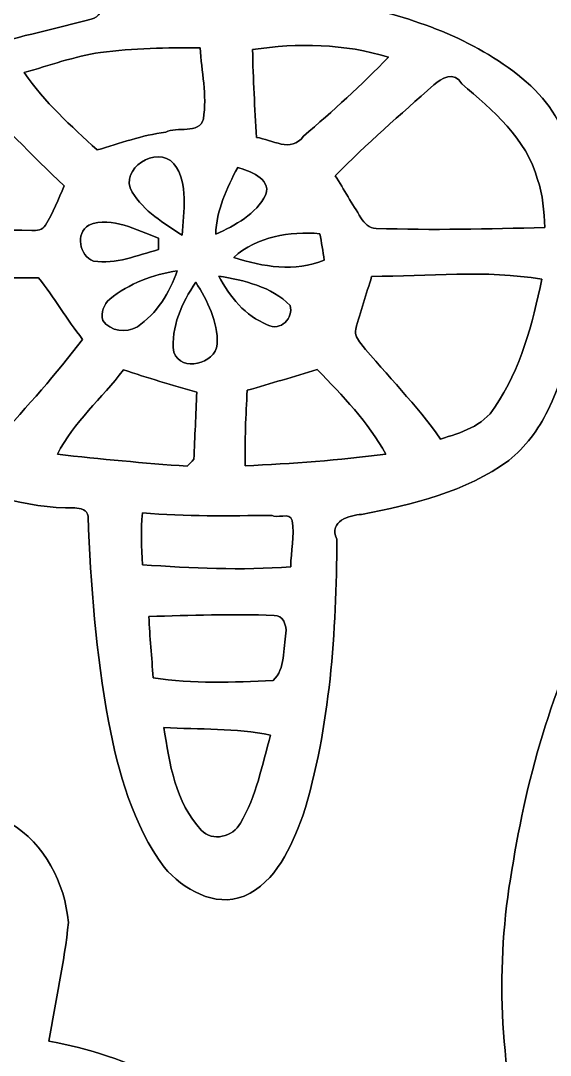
# Model space of a CAD drawing. Header units: centimetres. Extents: x -16.8 to 16.8, y -16.7 to 16.7.
# Drawn here: x 1.02 to 6.68, y -8.95 to 2.1 of the extents above; entities that cross this region are included whole.
import ezdxf

# ---------------------------------------------------------------- set-up
doc = ezdxf.new("R2010")
doc.units = ezdxf.units.CM
doc.header["$MEASUREMENT"] = 0
doc.layers.add('Layer 1', color=7, linetype='Continuous')

msp = doc.modelspace()

# ---------------------------------------------------------------- linework, layer by layer
at = {"layer": 'Layer 1', "color": 7}
for points, knots in [([(-16.77458, 16.66875), (-16.77458, 16.66875), (16.77458, 16.66875), (16.77458, 16.66875), (16.77458, 16.66875), (16.77458, 16.66875), (16.77458, -16.66875), (16.77458, -16.66875), (16.77458, -16.66875), (16.77458, -16.66875), (-16.77458, -16.66875), (-16.77458, -16.66875), (-16.77458, -16.66875), (-16.77458, -16.66875), (-16.77458, 16.66875), (-16.77458, 16.66875), (-16.77458, 16.66875), (-16.77458, 16.66875), (-16.77458, 16.66875), (-16.77458, 16.66875)], [0, 0, 0, 0, 0.16666667, 0.16666667, 0.16666667, 0.16666667, 0.33333333, 0.33333333, 0.33333333, 0.33333333, 0.5, 0.5, 0.5, 0.5, 0.66666667, 0.66666667, 0.66666667, 0.66666667, 1, 1, 1, 1]), ([(2.84692, 7.80697), (2.53224, 7.52193), (2.50578, 7.07355), (2.41229, 6.68655), (2.41229, 6.68655), (2.41759, 6.54861), (2.3054, 6.47594), (2.22074, 6.39374), (2.22074, 6.39374), (2.29341, 6.03038), (2.35126, 5.6642), (2.40136, 5.29731), (2.40136, 5.29731), (2.41371, 4.93818), (2.29835, 4.59246), (2.2479, 4.24004), (2.2479, 4.24004), (2.11843, 3.59481), (2.02494, 2.94323), (1.90253, 2.29694), (1.90253, 2.29694), (1.88948, 2.21933), (1.85596, 2.13395), (1.76953, 2.11667), (1.76953, 2.11667), (1.03187, 1.91064), (0.21837, 1.80799), (-0.39934, 1.31692), (-0.39934, 1.31692), (-1.05445, 0.56621), (-1.25342, -0.55704), (-0.93169, -1.49613), (-0.93169, -1.49613), (-0.51823, -2.47932), (0.5401, -3.11115), (1.59385, -3.10374), (1.59385, -3.10374), (1.64994, -3.1048), (1.73426, -3.1242), (1.73531, -3.1937), (1.73531, -3.1937), (1.76565, -3.92606), (1.81822, -4.66019), (1.95439, -5.38162), (1.95439, -5.38162), (2.06022, -5.92914), (2.21368, -6.48547), (2.54917, -6.9409), (2.54917, -6.9409), (2.75696, -7.17621), (3.08257, -7.37341), (3.40431, -7.24958), (3.40431, -7.24958), (3.74862, -7.09789), (3.90631, -6.7243), (4.0319, -6.39304), (4.0319, -6.39304), (4.32717, -5.43877), (4.3882, -4.43089), (4.39526, -3.43782), (4.39526, -3.43782), (4.30248, -3.23956), (4.53249, -3.18311), (4.65808, -3.17288), (4.65808, -3.17288), (5.20735, -3.06634), (5.7725, -2.93299), (6.23288, -2.59821), (6.23288, -2.59821), (6.40927, -2.45428), (6.54967, -2.26836), (6.64845, -2.0634), (6.64845, -2.0634), (6.90104, -1.53282), (7.02204, -0.94862), (7.06402, -0.36513), (7.06402, -0.36513), (7.05626, 0.24553), (6.95854, 0.90417), (6.51228, 1.36102), (6.51228, 1.36102), (6.02862, 1.8221), (5.38445, 2.07716), (4.74345, 2.2285), (4.74345, 2.2285), (4.62562, 2.27577), (4.38079, 2.23696), (4.36704, 2.42041), (4.36704, 2.42041), (4.20758, 3.29142), (4.06012, 4.1656), (3.9183, 5.03978), (3.9183, 5.03978), (3.931, 5.52838), (4.00826, 6.01557), (3.99521, 6.50593), (3.99521, 6.50593), (3.92324, 6.55461), (3.83081, 6.58812), (3.78813, 6.66785), (3.78813, 6.66785), (3.66324, 7.04815), (3.59092, 7.48065), (3.28683, 7.76676), (3.28683, 7.76676), (3.17676, 7.88035), (2.96686, 7.92939), (2.84692, 7.80697), (2.84692, 7.80697), (2.84692, 7.80697), (2.84692, 7.80697), (2.84692, 7.80697)], [0, 0, 0, 0, 0.03448276, 0.03448276, 0.03448276, 0.03448276, 0.06896552, 0.06896552, 0.06896552, 0.06896552, 0.10344828, 0.10344828, 0.10344828, 0.10344828, 0.13793103, 0.13793103, 0.13793103, 0.13793103, 0.17241379, 0.17241379, 0.17241379, 0.17241379, 0.20689655, 0.20689655, 0.20689655, 0.20689655, 0.24137931, 0.24137931, 0.24137931, 0.24137931, 0.27586207, 0.27586207, 0.27586207, 0.27586207, 0.31034483, 0.31034483, 0.31034483, 0.31034483, 0.34482759, 0.34482759, 0.34482759, 0.34482759, 0.37931034, 0.37931034, 0.37931034, 0.37931034, 0.4137931, 0.4137931, 0.4137931, 0.4137931, 0.44827586, 0.44827586, 0.44827586, 0.44827586, 0.48275862, 0.48275862, 0.48275862, 0.48275862, 0.51724138, 0.51724138, 0.51724138, 0.51724138, 0.55172414, 0.55172414, 0.55172414, 0.55172414, 0.5862069, 0.5862069, 0.5862069, 0.5862069, 0.62068966, 0.62068966, 0.62068966, 0.62068966, 0.65517241, 0.65517241, 0.65517241, 0.65517241, 0.68965517, 0.68965517, 0.68965517, 0.68965517, 0.72413793, 0.72413793, 0.72413793, 0.72413793, 0.75862069, 0.75862069, 0.75862069, 0.75862069, 0.79310345, 0.79310345, 0.79310345, 0.79310345, 0.82758621, 0.82758621, 0.82758621, 0.82758621, 0.86206897, 0.86206897, 0.86206897, 0.86206897, 0.89655172, 0.89655172, 0.89655172, 0.89655172, 0.93103448, 0.93103448, 0.93103448, 0.93103448, 1, 1, 1, 1]), ([(1.8669, 1.7586), (2.22003, 1.8034), (2.57704, 1.81187), (2.93299, 1.80975), (2.93299, 1.80975), (2.94816, 1.55857), (3.00955, 1.30175), (2.96792, 1.05093), (2.96792, 1.05093), (2.92594, 0.8823), (2.68005, 0.97226), (2.56575, 0.90734), (2.56575, 0.90734), (2.31316, 0.8763), (2.07504, 0.78916), (1.83268, 0.71861), (1.83268, 0.71861), (1.55399, 0.97508), (1.26647, 1.22908), (1.05375, 1.54517), (1.05375, 1.54517), (1.32362, 1.61996), (1.58856, 1.71803), (1.8669, 1.7586)], [0, 0, 0, 0, 0.14285714, 0.14285714, 0.14285714, 0.14285714, 0.28571429, 0.28571429, 0.28571429, 0.28571429, 0.42857143, 0.42857143, 0.42857143, 0.42857143, 0.57142857, 0.57142857, 0.57142857, 0.57142857, 0.71428571, 0.71428571, 0.71428571, 0.71428571, 1, 1, 1, 1]), ([(3.49391, 1.78929), (3.97581, 1.86549), (4.47922, 1.85208), (4.94736, 1.70956), (4.94736, 1.70956), (4.65808, 1.41393), (4.35434, 1.13136), (4.03684, 0.86607), (4.03684, 0.86607), (3.90913, 0.68086), (3.69958, 0.8315), (3.53695, 0.85125), (3.53695, 0.85125), (3.51684, 1.16381), (3.50026, 1.47638), (3.49391, 1.78929)], [0, 0, 0, 0, 0.2, 0.2, 0.2, 0.2, 0.4, 0.4, 0.4, 0.4, 0.6, 0.6, 0.6, 0.6, 1, 1, 1, 1]), ([(5.43066, 1.41252), (5.50898, 1.48449), (5.65256, 1.56528), (5.72911, 1.42487), (5.72911, 1.42487), (6.06002, 1.14512), (6.41985, 0.83926), (6.54015, 0.40393), (6.54015, 0.40393), (6.59941, 0.23918), (6.60682, 0.06279), (6.61741, -0.11077), (6.61741, -0.11077), (6.01627, -0.12453), (5.41479, -0.14005), (4.81436, -0.11924), (4.81436, -0.11924), (4.73992, -0.12312), (4.68877, -0.06209), (4.65243, -0.00635), (4.65243, -0.00635), (4.55789, 0.14217), (4.47111, 0.29457), (4.37762, 0.44344), (4.37762, 0.44344), (4.7117, 0.78458), (5.07365, 1.09643), (5.43066, 1.41252)], [0, 0, 0, 0, 0.125, 0.125, 0.125, 0.125, 0.25, 0.25, 0.25, 0.25, 0.375, 0.375, 0.375, 0.375, 0.5, 0.5, 0.5, 0.5, 0.625, 0.625, 0.625, 0.625, 0.75, 0.75, 0.75, 0.75, 1, 1, 1, 1]), ([(-0.1972, 0.93768), (0.00141, 1.10843), (0.23389, 1.23613), (0.47166, 1.34408), (0.47166, 1.34408), (0.81068, 1.01036), (1.13101, 0.65758), (1.48096, 0.33443), (1.48096, 0.33443), (1.41711, 0.19368), (1.36525, 0.04551), (1.27988, -0.08431), (1.27988, -0.08431), (1.2506, -0.13511), (1.18745, -0.14464), (1.13418, -0.14288), (1.13418, -0.14288), (0.56586, -0.12594), (-0.00247, -0.12206), (-0.57079, -0.121), (-0.57079, -0.121), (-0.54293, 0.25506), (-0.44485, 0.64382), (-0.1972, 0.93768)], [0, 0, 0, 0, 0.14285714, 0.14285714, 0.14285714, 0.14285714, 0.28571429, 0.28571429, 0.28571429, 0.28571429, 0.42857143, 0.42857143, 0.42857143, 0.42857143, 0.57142857, 0.57142857, 0.57142857, 0.57142857, 0.71428571, 0.71428571, 0.71428571, 0.71428571, 1, 1, 1, 1]), ([(2.20698, 0.26776), (2.05987, 0.514), (2.47297, 0.77823), (2.65254, 0.5715), (2.65254, 0.5715), (2.81869, 0.35807), (2.75026, 0.05997), (2.74285, -0.19297), (2.74285, -0.19297), (2.54635, -0.06526), (2.33221, 0.06491), (2.20698, 0.26776)], [0, 0, 0, 0, 0.25, 0.25, 0.25, 0.25, 0.5, 0.5, 0.5, 0.5, 1, 1, 1, 1]), ([(3.33481, 0.53128), (3.45193, 0.49883), (3.69394, 0.41628), (3.63643, 0.24342), (3.63643, 0.24342), (3.53272, 0.03281), (3.30659, -0.08643), (3.10092, -0.18098), (3.10092, -0.18098), (3.10515, 0.07479), (3.21945, 0.30939), (3.33481, 0.53128)], [0, 0, 0, 0, 0.25, 0.25, 0.25, 0.25, 0.5, 0.5, 0.5, 0.5, 1, 1, 1, 1]), ([(1.74378, -0.08467), (2.0006, 0.01834), (2.24896, -0.14393), (2.48814, -0.2219), (2.48814, -0.2219), (2.48814, -0.25294), (2.48849, -0.31503), (2.48849, -0.34608), (2.48849, -0.34608), (2.26201, -0.40711), (2.03306, -0.50377), (1.79388, -0.46884), (1.79388, -0.46884), (1.64324, -0.41134), (1.59632, -0.17145), (1.74378, -0.08467)], [0, 0, 0, 0, 0.2, 0.2, 0.2, 0.2, 0.4, 0.4, 0.4, 0.4, 0.6, 0.6, 0.6, 0.6, 1, 1, 1, 1]), ([(8.39858, -0.70944), (8.22219, -1.24072), (8.51323, -1.74554), (8.59931, -2.26025), (8.59931, -2.26025), (8.02287, -2.72486), (7.58719, -3.34045), (7.22771, -3.9818), (7.22771, -3.9818), (6.73065, -4.91031), (6.42937, -5.93408), (6.26533, -6.97195), (6.26533, -6.97195), (6.08718, -7.98795), (6.13445, -9.04311), (6.39339, -10.04111), (6.39339, -10.04111), (6.9342, -12.11968), (8.29874, -13.87722), (9.84321, -15.3229), (9.84321, -15.3229), (9.99314, -15.2721), (10.08345, -15.12923), (10.18752, -15.02022), (10.18752, -15.02022), (11.48609, -13.52479), (12.48586, -11.73057), (12.87709, -9.77688), (12.87709, -9.77688), (13.13603, -8.53828), (13.07077, -7.24535), (12.78361, -6.01804), (12.78361, -6.01804), (12.62839, -5.31848), (12.33382, -4.65808), (11.97187, -4.04248), (11.97187, -4.04248), (11.57887, -3.36656), (11.03312, -2.79717), (10.45104, -2.28141), (10.45104, -2.28141), (10.49867, -1.74554), (10.7061, -1.18498), (10.48314, -0.66252), (10.48314, -0.66252), (10.37872, -0.3496), (10.13389, -0.07126), (9.80299, -0.00282), (9.80299, -0.00282), (9.2643, 0.07338), (8.57215, -0.13264), (8.39858, -0.70944), (8.39858, -0.70944), (8.39858, -0.70944), (8.39858, -0.70944), (8.39858, -0.70944)], [0, 0, 0, 0, 0.06666667, 0.06666667, 0.06666667, 0.06666667, 0.13333333, 0.13333333, 0.13333333, 0.13333333, 0.2, 0.2, 0.2, 0.2, 0.26666667, 0.26666667, 0.26666667, 0.26666667, 0.33333333, 0.33333333, 0.33333333, 0.33333333, 0.4, 0.4, 0.4, 0.4, 0.46666667, 0.46666667, 0.46666667, 0.46666667, 0.53333333, 0.53333333, 0.53333333, 0.53333333, 0.6, 0.6, 0.6, 0.6, 0.66666667, 0.66666667, 0.66666667, 0.66666667, 0.73333333, 0.73333333, 0.73333333, 0.73333333, 0.8, 0.8, 0.8, 0.8, 0.86666667, 0.86666667, 0.86666667, 0.86666667, 1, 1, 1, 1]), ([(3.29248, -0.42827), (3.54224, -0.20708), (3.89079, -0.14923), (4.21358, -0.17568), (4.21358, -0.17568), (4.22981, -0.26988), (4.24533, -0.36477), (4.26014, -0.45967), (4.26014, -0.45967), (3.94723, -0.58314), (3.60398, -0.5334), (3.29248, -0.42827)], [0, 0, 0, 0, 0.25, 0.25, 0.25, 0.25, 0.5, 0.5, 0.5, 0.5, 1, 1, 1, 1]), ([(-0.56198, -0.64876), (0.02681, -0.64382), (0.61701, -0.64417), (1.20544, -0.64664), (1.20544, -0.64664), (1.37583, -0.85443), (1.50918, -1.09291), (1.67711, -1.30422), (1.67711, -1.30422), (1.39735, -1.67464), (1.08232, -2.01718), (0.77646, -2.36573), (0.77646, -2.36573), (0.44485, -2.29306), (0.12171, -2.12584), (-0.09208, -1.85808), (-0.09208, -1.85808), (-0.33196, -1.49331), (-0.47413, -1.07386), (-0.56198, -0.64876)], [0, 0, 0, 0, 0.16666667, 0.16666667, 0.16666667, 0.16666667, 0.33333333, 0.33333333, 0.33333333, 0.33333333, 0.5, 0.5, 0.5, 0.5, 0.66666667, 0.66666667, 0.66666667, 0.66666667, 1, 1, 1, 1]), ([(1.96674, -0.87348), (2.17452, -0.70697), (2.42958, -0.61383), (2.68958, -0.57079), (2.68958, -0.57079), (2.60879, -0.80292), (2.4698, -1.03117), (2.26236, -1.16911), (2.26236, -1.16911), (2.14418, -1.24178), (1.97273, -1.21885), (1.89336, -1.10137), (1.89336, -1.10137), (1.87219, -1.01918), (1.90359, -0.92851), (1.96674, -0.87348)], [0, 0, 0, 0, 0.2, 0.2, 0.2, 0.2, 0.4, 0.4, 0.4, 0.4, 0.6, 0.6, 0.6, 0.6, 1, 1, 1, 1]), ([(3.13373, -0.6283), (3.40536, -0.67451), (3.69429, -0.73978), (3.89537, -0.94298), (3.89537, -0.94298), (3.93277, -1.07386), (3.79589, -1.22555), (3.6509, -1.14723), (3.6509, -1.14723), (3.41983, -1.05622), (3.24591, -0.84808), (3.13373, -0.6283)], [0, 0, 0, 0, 0.25, 0.25, 0.25, 0.25, 0.5, 0.5, 0.5, 0.5, 1, 1, 1, 1]), ([(4.76638, -0.63147), (5.36998, -0.63112), (5.98558, -0.56021), (6.58424, -0.66181), (6.58424, -0.66181), (6.4897, -1.13877), (6.35847, -1.6196), (6.08471, -2.02777), (6.08471, -2.02777), (5.95877, -2.23203), (5.71782, -2.30082), (5.50404, -2.36855), (5.50404, -2.36855), (5.24898, -2.00343), (4.92866, -1.69157), (4.64961, -1.34655), (4.64961, -1.34655), (4.61998, -1.30281), (4.57941, -1.25307), (4.59705, -1.19698), (4.59705, -1.19698), (4.64467, -1.00612), (4.71276, -0.82056), (4.76638, -0.63147)], [0, 0, 0, 0, 0.14285714, 0.14285714, 0.14285714, 0.14285714, 0.28571429, 0.28571429, 0.28571429, 0.28571429, 0.42857143, 0.42857143, 0.42857143, 0.42857143, 0.57142857, 0.57142857, 0.57142857, 0.57142857, 0.71428571, 0.71428571, 0.71428571, 0.71428571, 1, 1, 1, 1]), ([(2.88607, -0.69391), (3.01166, -0.89218), (3.12561, -1.11337), (3.11609, -1.35467), (3.11609, -1.35467), (3.09421, -1.56845), (2.73262, -1.65947), (2.65112, -1.44145), (2.65112, -1.44145), (2.61832, -1.17228), (2.73932, -0.91264), (2.88607, -0.69391)], [0, 0, 0, 0, 0.25, 0.25, 0.25, 0.25, 0.5, 0.5, 0.5, 0.5, 1, 1, 1, 1]), ([(2.11279, -1.62948), (2.37243, -1.7145), (2.63349, -1.79388), (2.89666, -1.86796), (2.89666, -1.86796), (2.88819, -2.10679), (2.8769, -2.34562), (2.86738, -2.5848), (2.86738, -2.5848), (2.84339, -2.6095), (2.81975, -2.63454), (2.79647, -2.65959), (2.79647, -2.65959), (2.33292, -2.6229), (1.86937, -2.58727), (1.40829, -2.52871), (1.40829, -2.52871), (1.58256, -2.18687), (1.8856, -1.93428), (2.11279, -1.62948)], [0, 0, 0, 0, 0.16666667, 0.16666667, 0.16666667, 0.16666667, 0.33333333, 0.33333333, 0.33333333, 0.33333333, 0.5, 0.5, 0.5, 0.5, 0.66666667, 0.66666667, 0.66666667, 0.66666667, 1, 1, 1, 1]), ([(3.43747, -1.8482), (3.68688, -1.77412), (3.937, -1.70356), (4.18571, -1.62701), (4.18571, -1.62701), (4.45523, -1.905), (4.72969, -2.18828), (4.91878, -2.52977), (4.91878, -2.52977), (4.41925, -2.59539), (3.91619, -2.63066), (3.41312, -2.65501), (3.41312, -2.65501), (3.41277, -2.38548), (3.41983, -2.11667), (3.43747, -1.8482)], [0, 0, 0, 0, 0.2, 0.2, 0.2, 0.2, 0.4, 0.4, 0.4, 0.4, 0.6, 0.6, 0.6, 0.6, 1, 1, 1, 1]), ([(2.31846, -3.15736), (2.77883, -3.19793), (3.24097, -3.1877), (3.70276, -3.18382), (3.70276, -3.18382), (3.7398, -3.22263), (3.90066, -3.1436), (3.91689, -3.23921), (3.91689, -3.23921), (3.94476, -3.40219), (3.90172, -3.56729), (3.90313, -3.73168), (3.90313, -3.73168), (3.37432, -3.77437), (2.84445, -3.74685), (2.31634, -3.71052), (2.31634, -3.71052), (2.31105, -3.52566), (2.29447, -3.34116), (2.31846, -3.15736)], [0, 0, 0, 0, 0.16666667, 0.16666667, 0.16666667, 0.16666667, 0.33333333, 0.33333333, 0.33333333, 0.33333333, 0.5, 0.5, 0.5, 0.5, 0.66666667, 0.66666667, 0.66666667, 0.66666667, 1, 1, 1, 1]), ([(2.38548, -4.26367), (2.83104, -4.25168), (3.27731, -4.23263), (3.72322, -4.25238), (3.72322, -4.25238), (3.82023, -4.24603), (3.8608, -4.36139), (3.85057, -4.44147), (3.85057, -4.44147), (3.82199, -4.60516), (3.84634, -4.82247), (3.71334, -4.94771), (3.71334, -4.94771), (3.28718, -4.9657), (2.85468, -4.98404), (2.43205, -4.91666), (2.43205, -4.91666), (2.41582, -4.699), (2.39536, -4.48169), (2.38548, -4.26367)], [0, 0, 0, 0, 0.16666667, 0.16666667, 0.16666667, 0.16666667, 0.33333333, 0.33333333, 0.33333333, 0.33333333, 0.5, 0.5, 0.5, 0.5, 0.66666667, 0.66666667, 0.66666667, 0.66666667, 1, 1, 1, 1]), ([(2.54706, -5.4483), (2.92629, -5.47088), (3.31223, -5.45536), (3.68688, -5.52944), (3.68688, -5.52944), (3.59445, -5.84659), (3.5373, -6.18314), (3.36338, -6.46924), (3.36338, -6.46924), (3.28859, -6.6167), (3.06211, -6.67279), (2.94605, -6.54438), (2.94605, -6.54438), (2.66982, -6.24734), (2.6035, -5.83353), (2.54706, -5.4483)], [0, 0, 0, 0, 0.2, 0.2, 0.2, 0.2, 0.4, 0.4, 0.4, 0.4, 0.6, 0.6, 0.6, 0.6, 1, 1, 1, 1]), ([(-0.37606, -6.35882), (-0.74295, -6.49323), (-0.94686, -6.87458), (-1.06186, -7.2263), (-1.06186, -7.2263), (-1.17263, -7.73677), (-1.03646, -8.26029), (-1.03399, -8.77535), (-1.03399, -8.77535), (-1.67922, -8.92422), (-2.32163, -9.13377), (-2.87373, -9.50983), (-2.87373, -9.50983), (-3.72181, -10.03476), (-4.28625, -10.98268), (-4.35469, -11.97645), (-4.35469, -11.97645), (-4.38256, -12.7314), (-4.27496, -13.50222), (-3.96134, -14.19401), (-3.96134, -14.19401), (-3.72463, -14.66921), (-3.3976, -15.10206), (-2.98027, -15.43297), (-2.98027, -15.43297), (-2.33927, -15.94485), (-1.54693, -16.22884), (-0.74683, -16.37065), (-0.74683, -16.37065), (0.0254, -16.50118), (0.81703, -16.44191), (1.58327, -16.29974), (1.58327, -16.29974), (2.45286, -16.12194), (3.29777, -15.71343), (3.88444, -15.03327), (3.88444, -15.03327), (4.41043, -14.44696), (4.66337, -13.6652), (4.74027, -12.89332), (4.74027, -12.89332), (4.76144, -12.39167), (4.75968, -11.87591), (4.58682, -11.39825), (4.58682, -11.39825), (4.3875, -10.84192), (4.0513, -10.3311), (3.60221, -9.94516), (3.60221, -9.94516), (2.96616, -9.36061), (2.17064, -8.94539), (1.31621, -8.79792), (1.31621, -8.79792), (1.38677, -8.37565), (1.48343, -7.9569), (1.52576, -7.5311), (1.52576, -7.5311), (1.48802, -7.11271), (1.27423, -6.6862), (0.90135, -6.471), (0.90135, -6.471), (0.52564, -6.23111), (0.03845, -6.21841), (-0.37606, -6.35882)], [0, 0, 0, 0, 0.05882353, 0.05882353, 0.05882353, 0.05882353, 0.11764706, 0.11764706, 0.11764706, 0.11764706, 0.17647059, 0.17647059, 0.17647059, 0.17647059, 0.23529412, 0.23529412, 0.23529412, 0.23529412, 0.29411765, 0.29411765, 0.29411765, 0.29411765, 0.35294118, 0.35294118, 0.35294118, 0.35294118, 0.41176471, 0.41176471, 0.41176471, 0.41176471, 0.47058824, 0.47058824, 0.47058824, 0.47058824, 0.52941176, 0.52941176, 0.52941176, 0.52941176, 0.58823529, 0.58823529, 0.58823529, 0.58823529, 0.64705882, 0.64705882, 0.64705882, 0.64705882, 0.70588235, 0.70588235, 0.70588235, 0.70588235, 0.76470588, 0.76470588, 0.76470588, 0.76470588, 0.82352941, 0.82352941, 0.82352941, 0.82352941, 0.88235294, 0.88235294, 0.88235294, 0.88235294, 1, 1, 1, 1])]:
    msp.add_open_spline(points, degree=3, knots=knots, dxfattribs=at)
at = {"layer": 'Layer 1', "color": 251}
for points, knots in [([(2.84692, 7.80697), (2.96686, 7.92939), (3.17676, 7.88035), (3.28683, 7.76676), (3.28683, 7.76676), (3.59092, 7.48065), (3.66324, 7.04815), (3.78813, 6.66785), (3.78813, 6.66785), (3.83081, 6.58812), (3.92324, 6.55461), (3.99521, 6.50593), (3.99521, 6.50593), (4.00826, 6.01557), (3.931, 5.52838), (3.9183, 5.03978), (3.9183, 5.03978), (4.06012, 4.1656), (4.20758, 3.29142), (4.36704, 2.42041), (4.36704, 2.42041), (4.38079, 2.23696), (4.62562, 2.27577), (4.74345, 2.2285), (4.74345, 2.2285), (5.38445, 2.07716), (6.02862, 1.8221), (6.51228, 1.36102), (6.51228, 1.36102), (6.95854, 0.90417), (7.05626, 0.24553), (7.06402, -0.36513), (7.06402, -0.36513), (7.02204, -0.94862), (6.90104, -1.53282), (6.64845, -2.0634), (6.64845, -2.0634), (6.54967, -2.26836), (6.40927, -2.45428), (6.23288, -2.59821), (6.23288, -2.59821), (5.7725, -2.93299), (5.20735, -3.06634), (4.65808, -3.17288), (4.65808, -3.17288), (4.53249, -3.18311), (4.30248, -3.23956), (4.39526, -3.43782), (4.39526, -3.43782), (4.3882, -4.43089), (4.32717, -5.43877), (4.0319, -6.39304), (4.0319, -6.39304), (3.90631, -6.7243), (3.74862, -7.09789), (3.40431, -7.24958), (3.40431, -7.24958), (3.08257, -7.37341), (2.75696, -7.17621), (2.54917, -6.9409), (2.54917, -6.9409), (2.21368, -6.48547), (2.06022, -5.92914), (1.95439, -5.38162), (1.95439, -5.38162), (1.81822, -4.66019), (1.76565, -3.92606), (1.73531, -3.1937), (1.73531, -3.1937), (1.73426, -3.1242), (1.64994, -3.1048), (1.59385, -3.10374), (1.59385, -3.10374), (0.5401, -3.11115), (-0.51823, -2.47932), (-0.93169, -1.49613), (-0.93169, -1.49613), (-1.25342, -0.55704), (-1.05445, 0.56621), (-0.39934, 1.31692), (-0.39934, 1.31692), (0.21837, 1.80799), (1.03187, 1.91064), (1.76953, 2.11667), (1.76953, 2.11667), (1.85596, 2.13395), (1.88948, 2.21933), (1.90253, 2.29694), (1.90253, 2.29694), (2.02494, 2.94323), (2.11843, 3.59481), (2.2479, 4.24004), (2.2479, 4.24004), (2.29835, 4.59246), (2.41371, 4.93818), (2.40136, 5.29731), (2.40136, 5.29731), (2.35126, 5.6642), (2.29341, 6.03038), (2.22074, 6.39374), (2.22074, 6.39374), (2.3054, 6.47594), (2.41759, 6.54861), (2.41229, 6.68655), (2.41229, 6.68655), (2.50578, 7.07355), (2.53224, 7.52193), (2.84692, 7.80697), (2.84692, 7.80697), (2.84692, 7.80697), (2.84692, 7.80697), (2.84692, 7.80697)], [0, 0, 0, 0, 0.03448276, 0.03448276, 0.03448276, 0.03448276, 0.06896552, 0.06896552, 0.06896552, 0.06896552, 0.10344828, 0.10344828, 0.10344828, 0.10344828, 0.13793103, 0.13793103, 0.13793103, 0.13793103, 0.17241379, 0.17241379, 0.17241379, 0.17241379, 0.20689655, 0.20689655, 0.20689655, 0.20689655, 0.24137931, 0.24137931, 0.24137931, 0.24137931, 0.27586207, 0.27586207, 0.27586207, 0.27586207, 0.31034483, 0.31034483, 0.31034483, 0.31034483, 0.34482759, 0.34482759, 0.34482759, 0.34482759, 0.37931034, 0.37931034, 0.37931034, 0.37931034, 0.4137931, 0.4137931, 0.4137931, 0.4137931, 0.44827586, 0.44827586, 0.44827586, 0.44827586, 0.48275862, 0.48275862, 0.48275862, 0.48275862, 0.51724138, 0.51724138, 0.51724138, 0.51724138, 0.55172414, 0.55172414, 0.55172414, 0.55172414, 0.5862069, 0.5862069, 0.5862069, 0.5862069, 0.62068966, 0.62068966, 0.62068966, 0.62068966, 0.65517241, 0.65517241, 0.65517241, 0.65517241, 0.68965517, 0.68965517, 0.68965517, 0.68965517, 0.72413793, 0.72413793, 0.72413793, 0.72413793, 0.75862069, 0.75862069, 0.75862069, 0.75862069, 0.79310345, 0.79310345, 0.79310345, 0.79310345, 0.82758621, 0.82758621, 0.82758621, 0.82758621, 0.86206897, 0.86206897, 0.86206897, 0.86206897, 0.89655172, 0.89655172, 0.89655172, 0.89655172, 0.93103448, 0.93103448, 0.93103448, 0.93103448, 1, 1, 1, 1]), ([(1.8669, 1.7586), (1.58856, 1.71803), (1.32362, 1.61996), (1.05375, 1.54517), (1.05375, 1.54517), (1.26647, 1.22908), (1.55399, 0.97508), (1.83268, 0.71861), (1.83268, 0.71861), (2.07504, 0.78916), (2.31316, 0.8763), (2.56575, 0.90734), (2.56575, 0.90734), (2.68005, 0.97226), (2.92594, 0.8823), (2.96792, 1.05093), (2.96792, 1.05093), (3.00955, 1.30175), (2.94816, 1.55857), (2.93299, 1.80975), (2.93299, 1.80975), (2.57704, 1.81187), (2.22003, 1.8034), (1.8669, 1.7586), (1.8669, 1.7586), (1.8669, 1.7586), (1.8669, 1.7586), (1.8669, 1.7586)], [0, 0, 0, 0, 0.125, 0.125, 0.125, 0.125, 0.25, 0.25, 0.25, 0.25, 0.375, 0.375, 0.375, 0.375, 0.5, 0.5, 0.5, 0.5, 0.625, 0.625, 0.625, 0.625, 0.75, 0.75, 0.75, 0.75, 1, 1, 1, 1]), ([(3.49391, 1.78929), (3.50026, 1.47638), (3.51684, 1.16381), (3.53695, 0.85125), (3.53695, 0.85125), (3.69958, 0.8315), (3.90913, 0.68086), (4.03684, 0.86607), (4.03684, 0.86607), (4.35434, 1.13136), (4.65808, 1.41393), (4.94736, 1.70956), (4.94736, 1.70956), (4.47922, 1.85208), (3.97581, 1.86549), (3.49391, 1.78929), (3.49391, 1.78929), (3.49391, 1.78929), (3.49391, 1.78929), (3.49391, 1.78929)], [0, 0, 0, 0, 0.16666667, 0.16666667, 0.16666667, 0.16666667, 0.33333333, 0.33333333, 0.33333333, 0.33333333, 0.5, 0.5, 0.5, 0.5, 0.66666667, 0.66666667, 0.66666667, 0.66666667, 1, 1, 1, 1]), ([(5.43066, 1.41252), (5.07365, 1.09643), (4.7117, 0.78458), (4.37762, 0.44344), (4.37762, 0.44344), (4.47111, 0.29457), (4.55789, 0.14217), (4.65243, -0.00635), (4.65243, -0.00635), (4.68877, -0.06209), (4.73992, -0.12312), (4.81436, -0.11924), (4.81436, -0.11924), (5.41479, -0.14005), (6.01627, -0.12453), (6.61741, -0.11077), (6.61741, -0.11077), (6.60682, 0.06279), (6.59941, 0.23918), (6.54015, 0.40393), (6.54015, 0.40393), (6.41985, 0.83926), (6.06002, 1.14512), (5.72911, 1.42487), (5.72911, 1.42487), (5.65256, 1.56528), (5.50898, 1.48449), (5.43066, 1.41252), (5.43066, 1.41252), (5.43066, 1.41252), (5.43066, 1.41252), (5.43066, 1.41252)], [0, 0, 0, 0, 0.11111111, 0.11111111, 0.11111111, 0.11111111, 0.22222222, 0.22222222, 0.22222222, 0.22222222, 0.33333333, 0.33333333, 0.33333333, 0.33333333, 0.44444444, 0.44444444, 0.44444444, 0.44444444, 0.55555556, 0.55555556, 0.55555556, 0.55555556, 0.66666667, 0.66666667, 0.66666667, 0.66666667, 0.77777778, 0.77777778, 0.77777778, 0.77777778, 1, 1, 1, 1]), ([(-0.1972, 0.93768), (-0.44485, 0.64382), (-0.54293, 0.25506), (-0.57079, -0.121), (-0.57079, -0.121), (-0.00247, -0.12206), (0.56586, -0.12594), (1.13418, -0.14288), (1.13418, -0.14288), (1.18745, -0.14464), (1.2506, -0.13511), (1.27988, -0.08431), (1.27988, -0.08431), (1.36525, 0.04551), (1.41711, 0.19368), (1.48096, 0.33443), (1.48096, 0.33443), (1.13101, 0.65758), (0.81068, 1.01036), (0.47166, 1.34408), (0.47166, 1.34408), (0.23389, 1.23613), (0.00141, 1.10843), (-0.1972, 0.93768), (-0.1972, 0.93768), (-0.1972, 0.93768), (-0.1972, 0.93768), (-0.1972, 0.93768)], [0, 0, 0, 0, 0.125, 0.125, 0.125, 0.125, 0.25, 0.25, 0.25, 0.25, 0.375, 0.375, 0.375, 0.375, 0.5, 0.5, 0.5, 0.5, 0.625, 0.625, 0.625, 0.625, 0.75, 0.75, 0.75, 0.75, 1, 1, 1, 1]), ([(2.20698, 0.26776), (2.33221, 0.06491), (2.54635, -0.06526), (2.74285, -0.19297), (2.74285, -0.19297), (2.75026, 0.05997), (2.81869, 0.35807), (2.65254, 0.5715), (2.65254, 0.5715), (2.47297, 0.77823), (2.05987, 0.514), (2.20698, 0.26776), (2.20698, 0.26776), (2.20698, 0.26776), (2.20698, 0.26776), (2.20698, 0.26776)], [0, 0, 0, 0, 0.2, 0.2, 0.2, 0.2, 0.4, 0.4, 0.4, 0.4, 0.6, 0.6, 0.6, 0.6, 1, 1, 1, 1]), ([(3.33481, 0.53128), (3.21945, 0.30939), (3.10515, 0.07479), (3.10092, -0.18098), (3.10092, -0.18098), (3.30659, -0.08643), (3.53272, 0.03281), (3.63643, 0.24342), (3.63643, 0.24342), (3.69394, 0.41628), (3.45193, 0.49883), (3.33481, 0.53128), (3.33481, 0.53128), (3.33481, 0.53128), (3.33481, 0.53128), (3.33481, 0.53128)], [0, 0, 0, 0, 0.2, 0.2, 0.2, 0.2, 0.4, 0.4, 0.4, 0.4, 0.6, 0.6, 0.6, 0.6, 1, 1, 1, 1]), ([(1.74378, -0.08467), (1.59632, -0.17145), (1.64324, -0.41134), (1.79388, -0.46884), (1.79388, -0.46884), (2.03306, -0.50377), (2.26201, -0.40711), (2.48849, -0.34608), (2.48849, -0.34608), (2.48849, -0.31503), (2.48814, -0.25294), (2.48814, -0.2219), (2.48814, -0.2219), (2.24896, -0.14393), (2.0006, 0.01834), (1.74378, -0.08467), (1.74378, -0.08467), (1.74378, -0.08467), (1.74378, -0.08467), (1.74378, -0.08467)], [0, 0, 0, 0, 0.16666667, 0.16666667, 0.16666667, 0.16666667, 0.33333333, 0.33333333, 0.33333333, 0.33333333, 0.5, 0.5, 0.5, 0.5, 0.66666667, 0.66666667, 0.66666667, 0.66666667, 1, 1, 1, 1]), ([(8.39858, -0.70944), (8.57215, -0.13264), (9.2643, 0.07338), (9.80299, -0.00282), (9.80299, -0.00282), (10.13389, -0.07126), (10.37872, -0.3496), (10.48314, -0.66252), (10.48314, -0.66252), (10.7061, -1.18498), (10.49867, -1.74554), (10.45104, -2.28141), (10.45104, -2.28141), (11.03312, -2.79717), (11.57887, -3.36656), (11.97187, -4.04248), (11.97187, -4.04248), (12.33382, -4.65808), (12.62839, -5.31848), (12.78361, -6.01804), (12.78361, -6.01804), (13.07077, -7.24535), (13.13603, -8.53828), (12.87709, -9.77688), (12.87709, -9.77688), (12.48586, -11.73057), (11.48609, -13.52479), (10.18752, -15.02022), (10.18752, -15.02022), (10.08345, -15.12923), (9.99314, -15.2721), (9.84321, -15.3229), (9.84321, -15.3229), (8.29874, -13.87722), (6.9342, -12.11968), (6.39339, -10.04111), (6.39339, -10.04111), (6.13445, -9.04311), (6.08718, -7.98795), (6.26533, -6.97195), (6.26533, -6.97195), (6.42937, -5.93408), (6.73065, -4.91031), (7.22771, -3.9818), (7.22771, -3.9818), (7.58719, -3.34045), (8.02287, -2.72486), (8.59931, -2.26025), (8.59931, -2.26025), (8.51323, -1.74554), (8.22219, -1.24072), (8.39858, -0.70944), (8.39858, -0.70944), (8.39858, -0.70944), (8.39858, -0.70944), (8.39858, -0.70944)], [0, 0, 0, 0, 0.06666667, 0.06666667, 0.06666667, 0.06666667, 0.13333333, 0.13333333, 0.13333333, 0.13333333, 0.2, 0.2, 0.2, 0.2, 0.26666667, 0.26666667, 0.26666667, 0.26666667, 0.33333333, 0.33333333, 0.33333333, 0.33333333, 0.4, 0.4, 0.4, 0.4, 0.46666667, 0.46666667, 0.46666667, 0.46666667, 0.53333333, 0.53333333, 0.53333333, 0.53333333, 0.6, 0.6, 0.6, 0.6, 0.66666667, 0.66666667, 0.66666667, 0.66666667, 0.73333333, 0.73333333, 0.73333333, 0.73333333, 0.8, 0.8, 0.8, 0.8, 0.86666667, 0.86666667, 0.86666667, 0.86666667, 1, 1, 1, 1]), ([(3.29248, -0.42827), (3.60398, -0.5334), (3.94723, -0.58314), (4.26014, -0.45967), (4.26014, -0.45967), (4.24533, -0.36477), (4.22981, -0.26988), (4.21358, -0.17568), (4.21358, -0.17568), (3.89079, -0.14923), (3.54224, -0.20708), (3.29248, -0.42827), (3.29248, -0.42827), (3.29248, -0.42827), (3.29248, -0.42827), (3.29248, -0.42827)], [0, 0, 0, 0, 0.2, 0.2, 0.2, 0.2, 0.4, 0.4, 0.4, 0.4, 0.6, 0.6, 0.6, 0.6, 1, 1, 1, 1]), ([(-0.56198, -0.64876), (-0.47413, -1.07386), (-0.33196, -1.49331), (-0.09208, -1.85808), (-0.09208, -1.85808), (0.12171, -2.12584), (0.44485, -2.29306), (0.77646, -2.36573), (0.77646, -2.36573), (1.08232, -2.01718), (1.39735, -1.67464), (1.67711, -1.30422), (1.67711, -1.30422), (1.50918, -1.09291), (1.37583, -0.85443), (1.20544, -0.64664), (1.20544, -0.64664), (0.61701, -0.64417), (0.02681, -0.64382), (-0.56198, -0.64876), (-0.56198, -0.64876), (-0.56198, -0.64876), (-0.56198, -0.64876), (-0.56198, -0.64876)], [0, 0, 0, 0, 0.14285714, 0.14285714, 0.14285714, 0.14285714, 0.28571429, 0.28571429, 0.28571429, 0.28571429, 0.42857143, 0.42857143, 0.42857143, 0.42857143, 0.57142857, 0.57142857, 0.57142857, 0.57142857, 0.71428571, 0.71428571, 0.71428571, 0.71428571, 1, 1, 1, 1]), ([(1.96674, -0.87348), (1.90359, -0.92851), (1.87219, -1.01918), (1.89336, -1.10137), (1.89336, -1.10137), (1.97273, -1.21885), (2.14418, -1.24178), (2.26236, -1.16911), (2.26236, -1.16911), (2.4698, -1.03117), (2.60879, -0.80292), (2.68958, -0.57079), (2.68958, -0.57079), (2.42958, -0.61383), (2.17452, -0.70697), (1.96674, -0.87348), (1.96674, -0.87348), (1.96674, -0.87348), (1.96674, -0.87348), (1.96674, -0.87348)], [0, 0, 0, 0, 0.16666667, 0.16666667, 0.16666667, 0.16666667, 0.33333333, 0.33333333, 0.33333333, 0.33333333, 0.5, 0.5, 0.5, 0.5, 0.66666667, 0.66666667, 0.66666667, 0.66666667, 1, 1, 1, 1]), ([(3.13373, -0.6283), (3.24591, -0.84808), (3.41983, -1.05622), (3.6509, -1.14723), (3.6509, -1.14723), (3.79589, -1.22555), (3.93277, -1.07386), (3.89537, -0.94298), (3.89537, -0.94298), (3.69429, -0.73978), (3.40536, -0.67451), (3.13373, -0.6283), (3.13373, -0.6283), (3.13373, -0.6283), (3.13373, -0.6283), (3.13373, -0.6283)], [0, 0, 0, 0, 0.2, 0.2, 0.2, 0.2, 0.4, 0.4, 0.4, 0.4, 0.6, 0.6, 0.6, 0.6, 1, 1, 1, 1]), ([(4.76638, -0.63147), (4.71276, -0.82056), (4.64467, -1.00612), (4.59705, -1.19698), (4.59705, -1.19698), (4.57941, -1.25307), (4.61998, -1.30281), (4.64961, -1.34655), (4.64961, -1.34655), (4.92866, -1.69157), (5.24898, -2.00343), (5.50404, -2.36855), (5.50404, -2.36855), (5.71782, -2.30082), (5.95877, -2.23203), (6.08471, -2.02777), (6.08471, -2.02777), (6.35847, -1.6196), (6.4897, -1.13877), (6.58424, -0.66181), (6.58424, -0.66181), (5.98558, -0.56021), (5.36998, -0.63112), (4.76638, -0.63147), (4.76638, -0.63147), (4.76638, -0.63147), (4.76638, -0.63147), (4.76638, -0.63147)], [0, 0, 0, 0, 0.125, 0.125, 0.125, 0.125, 0.25, 0.25, 0.25, 0.25, 0.375, 0.375, 0.375, 0.375, 0.5, 0.5, 0.5, 0.5, 0.625, 0.625, 0.625, 0.625, 0.75, 0.75, 0.75, 0.75, 1, 1, 1, 1]), ([(2.88607, -0.69391), (2.73932, -0.91264), (2.61832, -1.17228), (2.65112, -1.44145), (2.65112, -1.44145), (2.73262, -1.65947), (3.09421, -1.56845), (3.11609, -1.35467), (3.11609, -1.35467), (3.12561, -1.11337), (3.01166, -0.89218), (2.88607, -0.69391), (2.88607, -0.69391), (2.88607, -0.69391), (2.88607, -0.69391), (2.88607, -0.69391)], [0, 0, 0, 0, 0.2, 0.2, 0.2, 0.2, 0.4, 0.4, 0.4, 0.4, 0.6, 0.6, 0.6, 0.6, 1, 1, 1, 1]), ([(2.11279, -1.62948), (1.8856, -1.93428), (1.58256, -2.18687), (1.40829, -2.52871), (1.40829, -2.52871), (1.86937, -2.58727), (2.33292, -2.6229), (2.79647, -2.65959), (2.79647, -2.65959), (2.81975, -2.63454), (2.84339, -2.6095), (2.86738, -2.5848), (2.86738, -2.5848), (2.8769, -2.34562), (2.88819, -2.10679), (2.89666, -1.86796), (2.89666, -1.86796), (2.63349, -1.79388), (2.37243, -1.7145), (2.11279, -1.62948), (2.11279, -1.62948), (2.11279, -1.62948), (2.11279, -1.62948), (2.11279, -1.62948)], [0, 0, 0, 0, 0.14285714, 0.14285714, 0.14285714, 0.14285714, 0.28571429, 0.28571429, 0.28571429, 0.28571429, 0.42857143, 0.42857143, 0.42857143, 0.42857143, 0.57142857, 0.57142857, 0.57142857, 0.57142857, 0.71428571, 0.71428571, 0.71428571, 0.71428571, 1, 1, 1, 1]), ([(3.43747, -1.8482), (3.41983, -2.11667), (3.41277, -2.38548), (3.41312, -2.65501), (3.41312, -2.65501), (3.91619, -2.63066), (4.41925, -2.59539), (4.91878, -2.52977), (4.91878, -2.52977), (4.72969, -2.18828), (4.45523, -1.905), (4.18571, -1.62701), (4.18571, -1.62701), (3.937, -1.70356), (3.68688, -1.77412), (3.43747, -1.8482), (3.43747, -1.8482), (3.43747, -1.8482), (3.43747, -1.8482), (3.43747, -1.8482)], [0, 0, 0, 0, 0.16666667, 0.16666667, 0.16666667, 0.16666667, 0.33333333, 0.33333333, 0.33333333, 0.33333333, 0.5, 0.5, 0.5, 0.5, 0.66666667, 0.66666667, 0.66666667, 0.66666667, 1, 1, 1, 1]), ([(2.31846, -3.15736), (2.29447, -3.34116), (2.31105, -3.52566), (2.31634, -3.71052), (2.31634, -3.71052), (2.84445, -3.74685), (3.37432, -3.77437), (3.90313, -3.73168), (3.90313, -3.73168), (3.90172, -3.56729), (3.94476, -3.40219), (3.91689, -3.23921), (3.91689, -3.23921), (3.90066, -3.1436), (3.7398, -3.22263), (3.70276, -3.18382), (3.70276, -3.18382), (3.24097, -3.1877), (2.77883, -3.19793), (2.31846, -3.15736), (2.31846, -3.15736), (2.31846, -3.15736), (2.31846, -3.15736), (2.31846, -3.15736)], [0, 0, 0, 0, 0.14285714, 0.14285714, 0.14285714, 0.14285714, 0.28571429, 0.28571429, 0.28571429, 0.28571429, 0.42857143, 0.42857143, 0.42857143, 0.42857143, 0.57142857, 0.57142857, 0.57142857, 0.57142857, 0.71428571, 0.71428571, 0.71428571, 0.71428571, 1, 1, 1, 1]), ([(2.38548, -4.26367), (2.39536, -4.48169), (2.41582, -4.699), (2.43205, -4.91666), (2.43205, -4.91666), (2.85468, -4.98404), (3.28718, -4.9657), (3.71334, -4.94771), (3.71334, -4.94771), (3.84634, -4.82247), (3.82199, -4.60516), (3.85057, -4.44147), (3.85057, -4.44147), (3.8608, -4.36139), (3.82023, -4.24603), (3.72322, -4.25238), (3.72322, -4.25238), (3.27731, -4.23263), (2.83104, -4.25168), (2.38548, -4.26367), (2.38548, -4.26367), (2.38548, -4.26367), (2.38548, -4.26367), (2.38548, -4.26367)], [0, 0, 0, 0, 0.14285714, 0.14285714, 0.14285714, 0.14285714, 0.28571429, 0.28571429, 0.28571429, 0.28571429, 0.42857143, 0.42857143, 0.42857143, 0.42857143, 0.57142857, 0.57142857, 0.57142857, 0.57142857, 0.71428571, 0.71428571, 0.71428571, 0.71428571, 1, 1, 1, 1]), ([(2.54706, -5.4483), (2.6035, -5.83353), (2.66982, -6.24734), (2.94605, -6.54438), (2.94605, -6.54438), (3.06211, -6.67279), (3.28859, -6.6167), (3.36338, -6.46924), (3.36338, -6.46924), (3.5373, -6.18314), (3.59445, -5.84659), (3.68688, -5.52944), (3.68688, -5.52944), (3.31223, -5.45536), (2.92629, -5.47088), (2.54706, -5.4483)], [0, 0, 0, 0, 0.2, 0.2, 0.2, 0.2, 0.4, 0.4, 0.4, 0.4, 0.6, 0.6, 0.6, 0.6, 1, 1, 1, 1]), ([(-0.37606, -6.35882), (0.03845, -6.21841), (0.52564, -6.23111), (0.90135, -6.471), (0.90135, -6.471), (1.27423, -6.6862), (1.48802, -7.11271), (1.52576, -7.5311), (1.52576, -7.5311), (1.48343, -7.9569), (1.38677, -8.37565), (1.31621, -8.79792), (1.31621, -8.79792), (2.17064, -8.94539), (2.96616, -9.36061), (3.60221, -9.94516), (3.60221, -9.94516), (4.0513, -10.3311), (4.3875, -10.84192), (4.58682, -11.39825), (4.58682, -11.39825), (4.75968, -11.87591), (4.76144, -12.39167), (4.74027, -12.89332), (4.74027, -12.89332), (4.66337, -13.6652), (4.41043, -14.44696), (3.88444, -15.03327), (3.88444, -15.03327), (3.29777, -15.71343), (2.45286, -16.12194), (1.58327, -16.29974), (1.58327, -16.29974), (0.81703, -16.44191), (0.0254, -16.50118), (-0.74683, -16.37065), (-0.74683, -16.37065), (-1.54693, -16.22884), (-2.33927, -15.94485), (-2.98027, -15.43297), (-2.98027, -15.43297), (-3.3976, -15.10206), (-3.72463, -14.66921), (-3.96134, -14.19401), (-3.96134, -14.19401), (-4.27496, -13.50222), (-4.38256, -12.7314), (-4.35469, -11.97645), (-4.35469, -11.97645), (-4.28625, -10.98268), (-3.72181, -10.03476), (-2.87373, -9.50983), (-2.87373, -9.50983), (-2.32163, -9.13377), (-1.67922, -8.92422), (-1.03399, -8.77535), (-1.03399, -8.77535), (-1.03646, -8.26029), (-1.17263, -7.73677), (-1.06186, -7.2263), (-1.06186, -7.2263), (-0.94686, -6.87458), (-0.74295, -6.49323), (-0.37606, -6.35882), (-0.37606, -6.35882), (-0.37606, -6.35882), (-0.37606, -6.35882), (-0.37606, -6.35882)], [0, 0, 0, 0, 0.05555556, 0.05555556, 0.05555556, 0.05555556, 0.11111111, 0.11111111, 0.11111111, 0.11111111, 0.16666667, 0.16666667, 0.16666667, 0.16666667, 0.22222222, 0.22222222, 0.22222222, 0.22222222, 0.27777778, 0.27777778, 0.27777778, 0.27777778, 0.33333333, 0.33333333, 0.33333333, 0.33333333, 0.38888889, 0.38888889, 0.38888889, 0.38888889, 0.44444444, 0.44444444, 0.44444444, 0.44444444, 0.5, 0.5, 0.5, 0.5, 0.55555556, 0.55555556, 0.55555556, 0.55555556, 0.61111111, 0.61111111, 0.61111111, 0.61111111, 0.66666667, 0.66666667, 0.66666667, 0.66666667, 0.72222222, 0.72222222, 0.72222222, 0.72222222, 0.77777778, 0.77777778, 0.77777778, 0.77777778, 0.83333333, 0.83333333, 0.83333333, 0.83333333, 0.88888889, 0.88888889, 0.88888889, 0.88888889, 1, 1, 1, 1])]:
    msp.add_open_spline(points, degree=3, knots=knots, dxfattribs=at)

doc.saveas('drawing.dxf')
